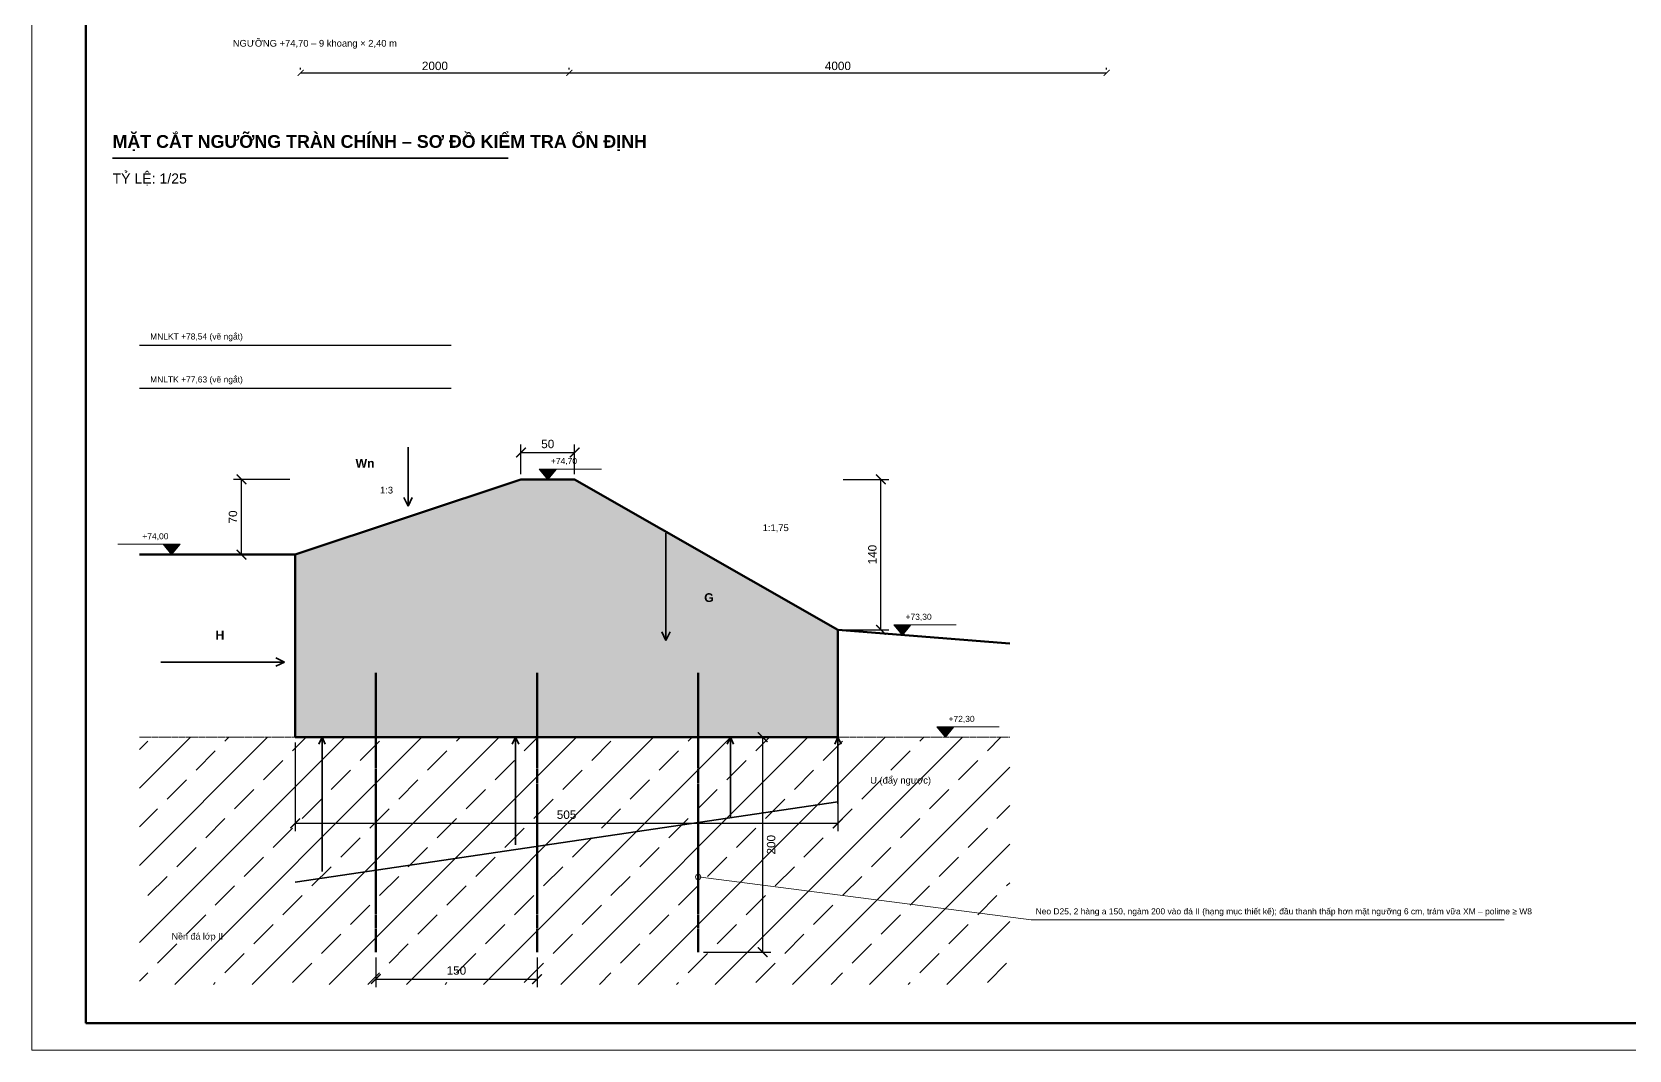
# Model space of a CAD drawing. Header units: millimetres. Extents: x 0 to 1189, y 0 to 841.
# Drawn here: x 0 to 594, y 0 to 379 of the extents above; entities that cross this region are included whole.
import ezdxf
from ezdxf.enums import TextEntityAlignment as Align

# ---------------------------------------------------------------- set-up
doc = ezdxf.new("R2010")
doc.units = ezdxf.units.MM
doc.linetypes.add('DASHED', pattern=[1.524, 1.27, -0.254])
for name, color, linetype, lineweight in [('CHU', 7, 'CONTINUOUS', 25), ('CHU_DAM', 7, 'CONTINUOUS', 35), ('CUNG_TRUOT', 6, 'CONTINUOUS', 35), ('HATCH', 8, 'CONTINUOUS', 13), ('KHUNG', 7, 'CONTINUOUS', 50), ('KICH_THUOC', 3, 'CONTINUOUS', 18), ('NET_CHINH', 7, 'CONTINUOUS', 50), ('NET_MANH', 8, 'CONTINUOUS', 18), ('NUOC', 5, 'CONTINUOUS', 25), ('SUA_CHUA', 1, 'CONTINUOUS', 50)]:
    doc.layers.add(name, color=color, linetype=linetype, lineweight=lineweight)
doc.styles.add('VN', font='arial.ttf')
doc.styles.add('VN_DAM', font='arialbd.ttf')
doc.dimstyles.new('KT', dxfattribs={"dimtxt": 2.5, "dimasz": 1.8, "dimexe": 1.5, "dimexo": 1, "dimgap": 0.8, "dimtad": 1, "dimdec": 0, "dimtxsty": 'VN', "dimblk": 'ARCHTICK', "dimcen": 2.5, "dimclrd": 3, "dimclre": 3, "dimclrt": 7, "dimazin": 3, "dimtfac": 1, "dimtmove": 0, "dimatfit": 3})

# ---------------------------------------------------------------- blocks, each defined once
blk = doc.blocks.new('_ARCHTICK')
at = {"color": 0, "linetype": 'BYBLOCK', "const_width": 0.15}
blk.add_lwpolyline([(-0.5, -0.5), (0.5, 0.5)], dxfattribs=at)

msp = doc.modelspace()

# ---------------------------------------------------------------- hatches: boundary and pattern name
at = {"layer": 'HATCH'}
h = msp.add_hatch(dxfattribs=at)
h.set_pattern_fill('AR-CONC', scale=0.04)
h.paths.add_polyline_path([(98, 116.44), (98, 184.44), (182, 212.44), (202, 212.44), (300, 156.44), (300, 116.44)])
h = msp.add_hatch(dxfattribs=at)
h.set_pattern_fill('ANSI33', scale=3.2)
h.paths.add_polyline_path([(40, 116.44), (364, 116.44), (364, 24.44), (40, 24.44)])
at = {"layer": 'NET_MANH'}
h = msp.add_hatch(color=7, dxfattribs=at)
h.dxf.hatch_style = 1
h.paths.add_polyline_path([(192, 212.44), (188.8, 216.28), (195.2, 216.28)])
h = msp.add_hatch(color=7, dxfattribs=at)
h.dxf.hatch_style = 1
h.paths.add_polyline_path([(52, 184.44), (48.8, 188.28), (55.2, 188.28)])
h = msp.add_hatch(color=7, dxfattribs=at)
h.dxf.hatch_style = 1
h.paths.add_polyline_path([(324, 154.44), (320.8, 158.28), (327.2, 158.28)])
h = msp.add_hatch(color=7, dxfattribs=at)
h.dxf.hatch_style = 1
h.paths.add_polyline_path([(340, 116.44), (336.8, 120.28), (343.2, 120.28)])

# ---------------------------------------------------------------- linework, layer by layer
at = {"layer": 'CHU_DAM'}
msp.add_line((30, 332.04), (177.25, 332.04), dxfattribs=at)
at = {"layer": 'CUNG_TRUOT'}
for p, q in [((140, 224.44), (140, 202.44)), ((140, 202.44), (138.461, 205.695)), ((140, 202.44), (141.539, 205.695)), ((236, 192.44), (236, 152.44)), ((236, 152.44), (234.461, 155.695)), ((236, 152.44), (237.539, 155.695)), ((48, 144.44), (94, 144.44)), ((94, 144.44), (90.745, 145.979)), ((94, 144.44), (90.745, 142.902)), ((108, 116.44), (106.803, 113.909)), ((108, 66.44), (108, 116.44)), ((108, 116.44), (109.197, 113.909)), ((180, 116.44), (178.803, 113.909)), ((180, 76.44), (180, 116.44)), ((180, 116.44), (181.197, 113.909)), ((260, 116.44), (258.803, 113.909)), ((260, 86.44), (260, 116.44)), ((260, 116.44), (261.197, 113.909)), ((300, 116.44), (298.803, 113.909)), ((300, 91.64), (300, 116.44)), ((300, 116.44), (301.197, 113.909))]:
    msp.add_line(p, q, dxfattribs=at)
msp.add_lwpolyline([(98, 62.44), (300, 92.44)], dxfattribs=at)
at = {"layer": 'KHUNG'}
msp.add_lwpolyline([(20, 10), (1179, 10), (1179, 831), (20, 831)], close=True, dxfattribs=at)
at = {"layer": 'NET_CHINH'}
for p, q in [((40, 184.44), (98, 184.44)), ((300, 156.44), (364, 151.32))]:
    msp.add_line(p, q, dxfattribs=at)
msp.add_lwpolyline([(98, 116.44), (98, 184.44), (182, 212.44), (202, 212.44), (300, 156.44), (300, 116.44)], close=True, dxfattribs=at)
at = {"layer": 'NET_MANH'}
for p, q in [((188.8, 216.28), (212, 216.28)), ((55.2, 188.28), (32, 188.28)), ((320.8, 158.28), (344, 158.28)), ((336.8, 120.28), (360, 120.28)), ((248, 64.44), (372, 48.44)), ((372, 48.44), (548, 48.44))]:
    msp.add_line(p, q, dxfattribs=at)
at = {"layer": 'NET_MANH', "linetype": 'DASHED', "ltscale": 0.6}
msp.add_line((40, 116.44), (364, 116.44), dxfattribs=at)
at = {"layer": 'NET_MANH'}
for points in [[(0, 0), (1189, 0), (1189, 841), (0, 841)], [(192, 212.44), (188.8, 216.28), (195.2, 216.28)], [(52, 184.44), (48.8, 188.28), (55.2, 188.28)], [(324, 154.44), (320.8, 158.28), (327.2, 158.28)], [(340, 116.44), (336.8, 120.28), (343.2, 120.28)]]:
    msp.add_lwpolyline(points, close=True, dxfattribs=at)
msp.add_circle((248, 64.44), 1, dxfattribs=at)
at = {"layer": 'NUOC', "color": 1}
msp.add_line((40, 262.44), (156, 262.44), dxfattribs=at)
at = {"layer": 'NUOC', "color": 5}
msp.add_line((40, 246.44), (156, 246.44), dxfattribs=at)
at = {"layer": 'SUA_CHUA', "linetype": 'DASHED', "ltscale": 0.5}
for p, q in [((128, 140.44), (128, 36.44)), ((188, 140.44), (188, 36.44)), ((248, 140.44), (248, 36.44))]:
    msp.add_line(p, q, dxfattribs=at)

# ---------------------------------------------------------------- texts
at = {"layer": 'CHU', "style": 'VN'}
for s, height, p in [('NGƯỠNG +74,70 – 9 khoang × 2,40 m', 2.5, (74.75, 372.79)), ('TỶ LỆ: 1/25', 3.75, (30, 321.44)), ('+74,70', 2.25, (193.2, 217.48)), ('1:1,75', 2.5, (272, 192.44)), ('+73,30', 2.25, (325.2, 159.48)), ('+72,30', 2.25, (341.2, 121.48)), ('Neo D25, 2 hàng a 150, ngàm 200 vào đá II (hạng mục thiết kế); đầu thanh thấp hơn mặt ngưỡng 6 cm, trám vữa XM – polime ≥ W8', 2.25, (373.6, 49.84)), ('Nền đá lớp II', 2.375, (52, 40.44))]:
    msp.add_text(s, height=height, dxfattribs=at).set_placement(p, align=Align.BOTTOM_LEFT)
msp.add_text('1:3', height=2.5, dxfattribs=at).set_placement((132, 206.44), align=Align.BOTTOM_CENTER)
msp.add_text('+74,00', height=2.25, dxfattribs=at).set_placement((50.8, 189.48), align=Align.BOTTOM_RIGHT)
at = {"layer": 'CHU_DAM', "style": 'VN_DAM'}
msp.add_text('MẶT CẮT NGƯỠNG TRÀN CHÍNH – SƠ ĐỒ KIỂM TRA ỔN ĐỊNH', height=4.75, dxfattribs=at).set_placement((30, 334.44), align=Align.BOTTOM_LEFT)
at = {"layer": 'CUNG_TRUOT', "style": 'VN_DAM'}
for s, p in [('Wn', (124, 218.44)), ('G', (252, 168.44)), ('H', (70, 154.44))]:
    msp.add_text(s, height=3.25, dxfattribs=at).set_placement(p, align=Align.MIDDLE_CENTER)
at = {"layer": 'CUNG_TRUOT', "style": 'VN'}
msp.add_text('U (đẩy ngược)', height=2.5, dxfattribs=at).set_placement((312, 98.44), align=Align.BOTTOM_LEFT)
at = {"layer": 'NUOC', "style": 'VN'}
for s, p in [('MNLKT +78,54 (vẽ ngắt)', (44, 263.84)), ('MNLTK +77,63 (vẽ ngắt)', (44, 247.84))]:
    msp.add_text(s, height=2.25, dxfattribs=at).set_placement(p, align=Align.BOTTOM_LEFT)

# ---------------------------------------------------------------- dimensions: what is measured, and where the dimension line sits
at = {"layer": 'KICH_THUOC'}
for base, p1, p2, override in [((100, 363.79), (100, 363.79), (200, 363.79), {"dimscale": 1.25, "dimtxt": 2.5, "dimlfac": 20}), ((200, 363.79), (200, 363.79), (400, 363.79), {"dimscale": 1.25, "dimtxt": 2.5, "dimlfac": 20}), ((182, 222.44), (182, 212.44), (202, 212.44), {"dimscale": 2, "dimtxt": 1.5625, "dimlfac": 2.5}), ((98, 84.44), (98, 116.44), (300, 116.44), {"dimscale": 2, "dimtxt": 1.5625, "dimlfac": 2.5}), ((128, 26.44), (128, 36.44), (188, 36.44), {"dimscale": 2, "dimtxt": 1.5625, "dimlfac": 2.5})]:
    msp.add_linear_dim(base=base, p1=p1, p2=p2, dimstyle='KT', override=override, dxfattribs=at).render()
for base, p1, p2 in [((78, 184.44), (98, 184.44), (98, 212.44)), ((316, 156.44), (300, 156.44), (300, 212.44)), ((272, 116.44), (248, 116.44), (248, 36.44))]:
    msp.add_linear_dim(base=base, p1=p1, p2=p2, angle=90, dimstyle='KT', override={"dimscale": 2, "dimtxt": 1.5625, "dimlfac": 2.5}, dxfattribs=at).render()

doc.saveas('drawing.dxf')
